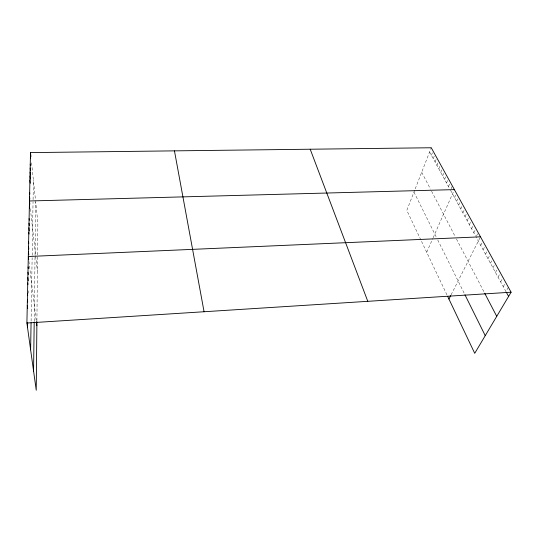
<?xml version="1.0" encoding="UTF-8"?>
<svg xmlns="http://www.w3.org/2000/svg" width="538" height="538" viewBox="0 0 538 538"><rect width="100%" height="100%" fill="white"/><g stroke="black" fill="none" stroke-linecap="round" stroke-linejoin="round"><path stroke-width="0.4" stroke-dasharray="2.69 2.02" d="M36.914 320.856L37.868 222.698L35.501 200.203M34.21 321.226L35.024 257.258M35.057 255.073L35.73 202.362M31.096 321.152L32.132 257.668M32.172 255.355L33.04 202.039M33.08 199.632L33.403 180.203M28.252 293.21L28.299 290.856M414.717 190.129L406.809 210.371L420.857 239.941M415.222 188.831L431.254 147.755M431.409 155.307L433.083 151.057M433.238 158.649L434.933 154.399M435.081 162.025L436.795 157.768M436.943 165.428L438.672 161.171M438.826 168.865L440.279 165.314M440.723 172.335L442.492 168.078M442.639 175.839L444.428 171.582M444.576 179.383L446.379 175.119M446.533 182.954L448.356 178.69M448.504 186.565L450.353 182.295M451.12 188.784L452.364 185.94M426.715 252.275L432.808 238.482M433.137 237.742L454.395 189.618M454.543 197.601L456.453 193.337M456.601 201.36L458.524 197.09M458.672 205.153L460.622 200.882M460.77 208.979L462.741 204.709M462.888 212.853L464.879 208.583M465.027 216.76L467.038 212.49M467.186 220.708L469.223 216.444M469.371 224.702L471.429 220.432M471.577 228.731L473.662 224.467M473.803 232.806L475.915 228.542M476.412 236.216L478.188 232.665M451.1 294.804L480.488 236.828M480.703 245.415L482.889 241.159M483.097 249.8L485.31 245.543M485.518 254.225L487.758 249.975M487.973 258.704L490.239 254.461M490.448 263.237L492.741 258.993M492.949 267.816L495.276 263.573M495.485 272.443L497.838 268.213M498.047 277.131L500.427 272.901M500.643 281.872L503.05 277.642M503.259 286.66L505.7 282.443M508.383 287.292L505.915 291.509L476.056 236.922M429.6 151.998L449.701 188.751M450.501 190.203L475.679 236.236M421.698 172.247L430.501 189.154M431.584 191.239L455.101 236.397M456.466 239.02L484.335 292.531M413.957 192.066L436.627 237.729M437.737 239.975L464.57 294.017M421.536 241.374L446.991 294.952M28.897 261.313L36.288 321.025M30.377 208.926L37.398 270.977M31.574 162.839L35.353 198.757"/><path stroke-width="0.81" d="M36.907 321.663L36.241 390.245L26.9 323.015L30.498 152.604L431.254 147.755L511.1 292.208L474.724 353.325L447.643 296.317M33.571 371.032L34.197 321.98M30.626 349.821L31.07 322.753M27.552 327.716L27.66 322.511M448.941 299.054L450.736 295.523M26.9 323.015L511.1 292.208M480.488 236.828L28.306 256.512L28.702 259.713M454.395 189.618L29.476 200.983L29.846 204.198M506.298 292.208L508.598 296.411M484.684 293.197L496.735 316.344M464.933 294.757L485.242 335.658M310.204 149.221L367.784 301.327M174.453 150.862L204.07 311.744M27.27 305.389L27.7 308.536M27.391 299.666L27.707 302.033M27.512 294.024L27.72 295.604M27.747 282.954L27.949 284.541M27.862 277.527L28.272 280.708M28.084 266.888L28.285 268.482M27.976 272.174L28.279 274.562M28.406 251.576L28.803 254.777M36.389 321.811L36.866 325.692M28.615 241.878L28.81 243.479M28.514 246.7L28.803 249.101M28.911 227.762L29.294 230.97M28.817 232.409L29.005 234.017M29.106 218.63L29.294 220.23M29.012 223.169L29.294 225.577M29.57 196.7L29.839 199.114M29.388 205.321L29.751 208.536M29.657 192.463L29.839 194.07M29.92 180.042L30.276 183.256M30.175 168.024L30.431 170.432M30.094 171.985L30.437 175.2M30.007 175.993L30.357 179.201M30.424 156.397L30.592 158.004M30.256 164.11L30.431 165.711M30.498 152.604L30.922 156.605"/></g></svg>
